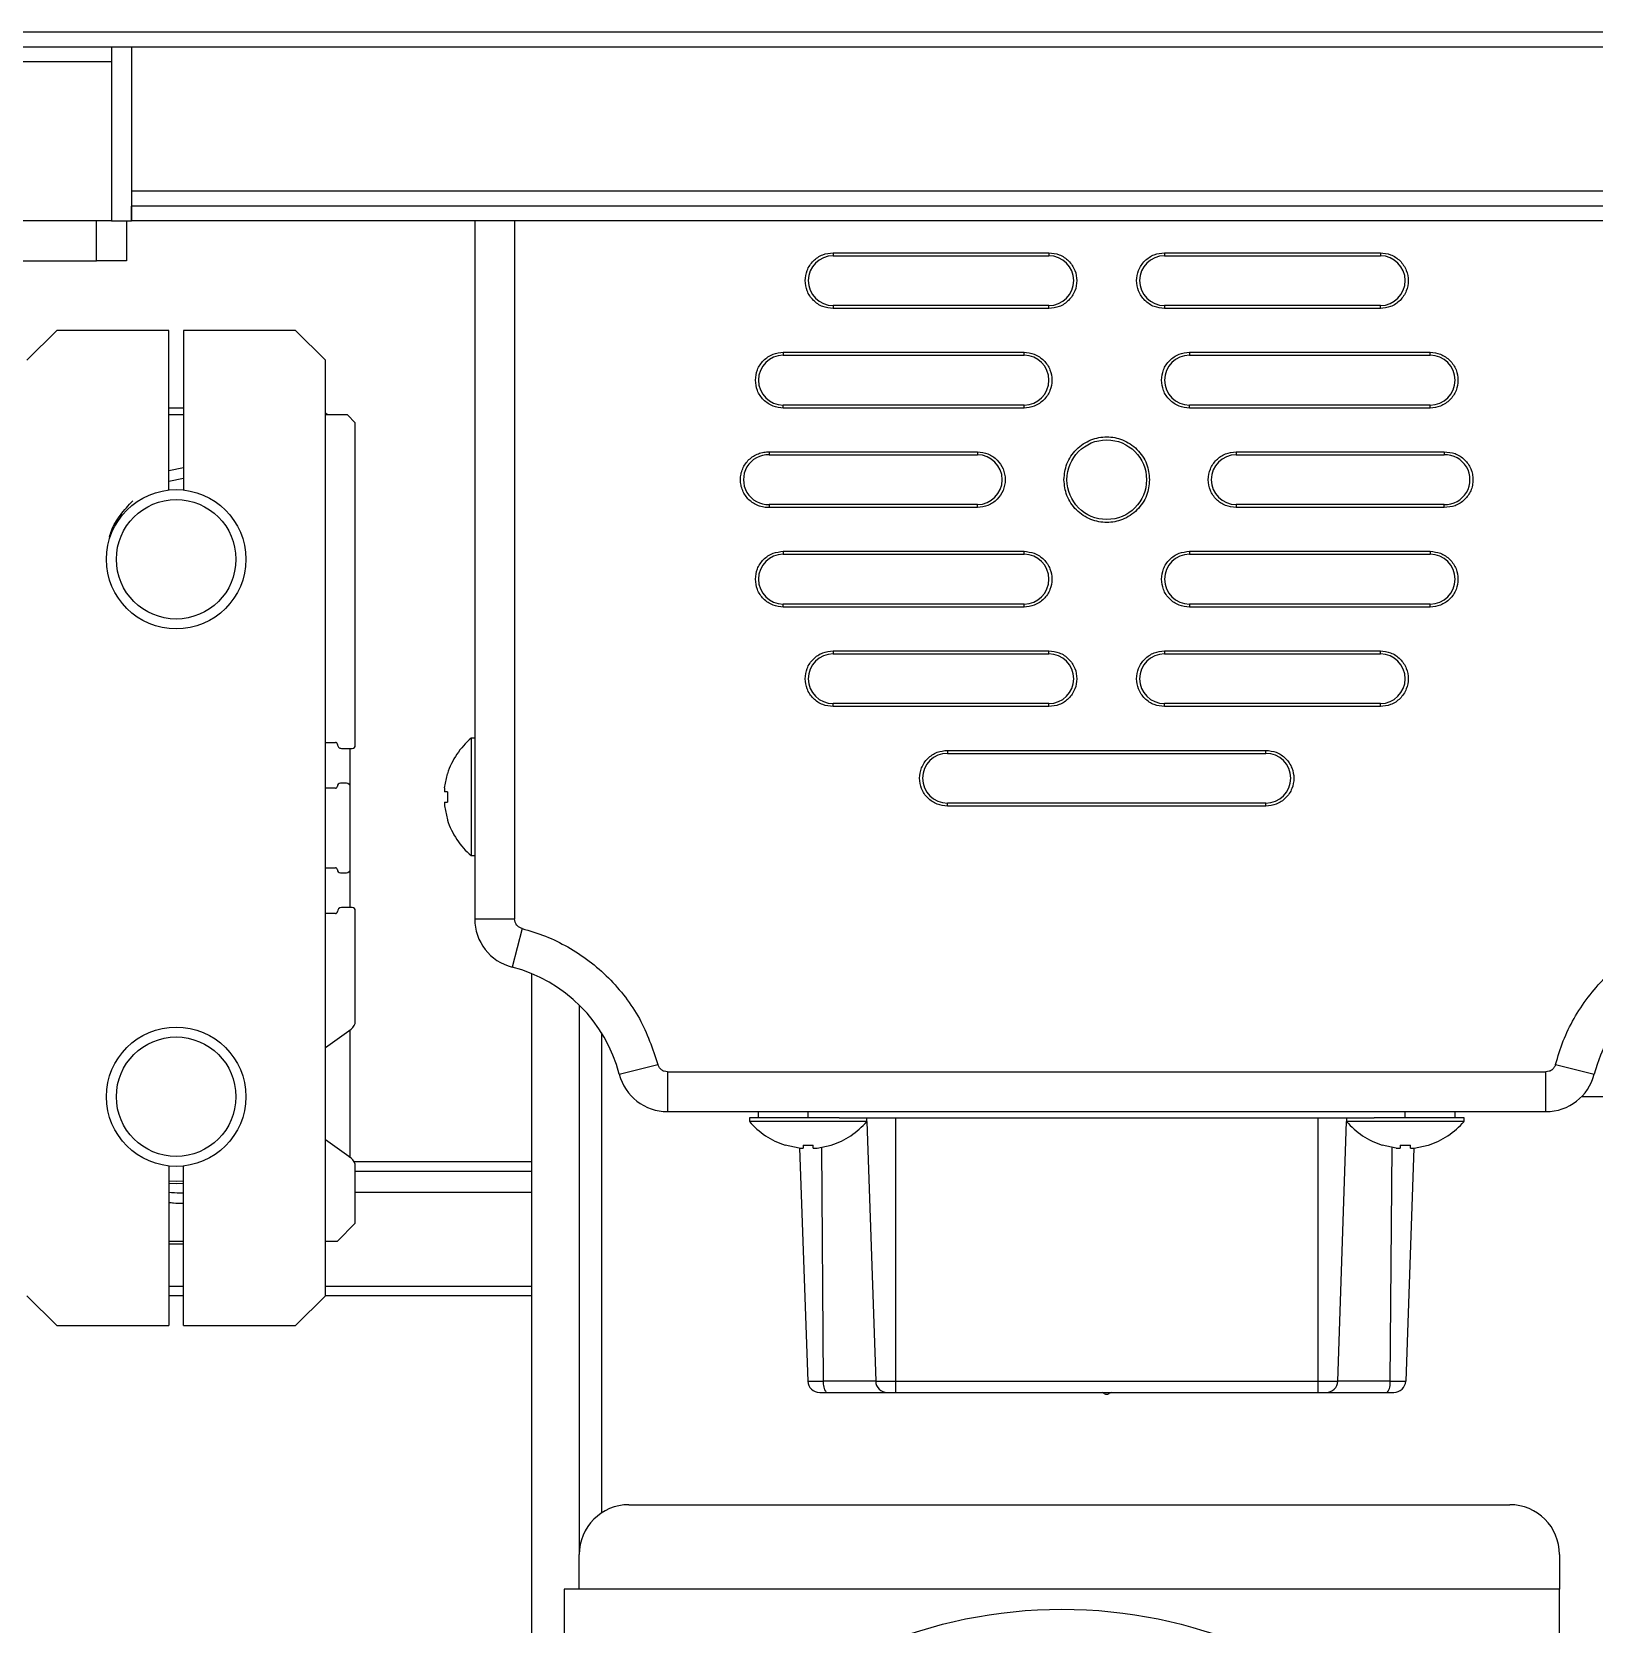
# Model space of a CAD drawing. Header units: millimetres. Extents: x 17243 to 30056, y 9468 to 18529.
# Drawn here: x 22649 to 22806, y 13919.1 to 14079.1 of the extents above; entities that cross this region are included whole.
import ezdxf

# ---------------------------------------------------------------- set-up
doc = ezdxf.new("R2010")
doc.units = ezdxf.units.MM
doc.layers.get('0').update_dxf_attribs({"lineweight": 18})

msp = doc.modelspace()

# ---------------------------------------------------------------- linework, layer by layer
at = {"color": 7, "linetype": 'Continuous', "lineweight": 25}
for p, q in [((22519.036, 14079.105), (22859.036, 14079.105)), ((22519.036, 14077.605), (22859.036, 14077.605)), ((22657.036, 14077.605), (22657.036, 14060.105)), ((22659.036, 14077.605), (22659.036, 14060.105)), ((22657.036, 14076.105), (22603.036, 14076.105)), ((22874.036, 14063.105), (22659.036, 14063.105)), ((22659.036, 14060.105), (22659.036, 14061.605)), ((22874.036, 14061.605), (22659.036, 14061.605)), ((22657.036, 14060.105), (22603.036, 14060.105)), ((22655.536, 14056.105), (22655.536, 14060.105)), ((22657.036, 14060.105), (22659.036, 14060.105)), ((22658.536, 14060.105), (22658.536, 14056.105)), ((22874.036, 14060.105), (22659.036, 14060.105)), ((22693.536, 14060.105), (22693.536, 13989.969)), ((22638.273, 14056.105), (22655.536, 14056.105)), ((22658.536, 14056.105), (22655.536, 14056.105)), ((22729.54, 14056.905), (22751.229, 14056.905)), ((22729.54, 14056.905), (22729.54, 14056.605)), ((22729.54, 14056.605), (22751.229, 14056.605)), ((22751.229, 14056.905), (22751.229, 14056.605)), ((22762.843, 14056.905), (22784.531, 14056.905)), ((22762.843, 14056.905), (22762.843, 14056.605)), ((22762.843, 14056.605), (22784.531, 14056.605)), ((22784.531, 14056.905), (22784.531, 14056.605)), ((22729.54, 14051.605), (22729.54, 14051.305)), ((22751.229, 14051.605), (22729.54, 14051.605)), ((22751.229, 14051.305), (22729.54, 14051.305)), ((22751.229, 14051.305), (22751.229, 14051.605)), ((22762.843, 14051.605), (22762.843, 14051.305)), ((22784.531, 14051.605), (22762.843, 14051.605)), ((22784.531, 14051.305), (22762.843, 14051.305)), ((22784.531, 14051.305), (22784.531, 14051.605)), ((22651.536, 14049.105), (22648.536, 14046.105)), ((22662.786, 14049.105), (22651.536, 14049.105)), ((22662.786, 14033.064), (22662.786, 14049.105)), ((22664.286, 14049.105), (22664.286, 14033.064)), ((22675.536, 14049.105), (22664.286, 14049.105)), ((22678.536, 14046.105), (22675.536, 14049.105)), ((22724.54, 14046.905), (22748.729, 14046.905)), ((22724.54, 14046.905), (22724.54, 14046.605)), ((22724.54, 14046.605), (22748.729, 14046.605)), ((22748.729, 14046.605), (22748.729, 14046.905)), ((22765.343, 14046.905), (22789.532, 14046.905)), ((22765.343, 14046.905), (22765.343, 14046.605)), ((22765.343, 14046.605), (22789.532, 14046.605)), ((22789.532, 14046.605), (22789.532, 14046.905)), ((22678.536, 13952.105), (22678.536, 14046.105)), ((22724.54, 14041.305), (22724.54, 14041.605)), ((22748.729, 14041.605), (22724.54, 14041.605)), ((22748.729, 14041.305), (22748.729, 14041.605)), ((22765.343, 14041.305), (22765.343, 14041.605)), ((22789.532, 14041.605), (22765.343, 14041.605)), ((22789.532, 14041.305), (22789.532, 14041.605)), ((22664.286, 14041.305), (22662.786, 14041.305)), ((22664.286, 14040.605), (22662.786, 14040.605)), ((22678.736, 14040.605), (22678.536, 14040.805)), ((22680.736, 14040.605), (22678.536, 14040.605)), ((22681.536, 14039.805), (22680.736, 14040.605)), ((22748.729, 14041.305), (22724.54, 14041.305)), ((22789.532, 14041.305), (22765.343, 14041.305)), ((22681.536, 14007.405), (22681.536, 14039.805)), ((22723.133, 14036.903), (22744.036, 14036.905)), ((22770.036, 14036.905), (22790.939, 14036.903)), ((22770.036, 14036.905), (22770.036, 14036.605)), ((22664.286, 14035.287), (22662.786, 14034.984)), ((22723.128, 14036.603), (22744.036, 14036.605)), ((22770.036, 14036.605), (22790.944, 14036.603)), ((22662.786, 14033.962), (22664.286, 14034.255)), ((22744.036, 14031.605), (22723.128, 14031.606)), ((22744.036, 14031.305), (22723.133, 14031.306)), ((22744.036, 14031.305), (22744.036, 14031.605)), ((22790.944, 14031.606), (22770.036, 14031.605)), ((22770.036, 14031.605), (22770.036, 14031.305)), ((22790.939, 14031.306), (22770.036, 14031.305)), ((22724.54, 14026.905), (22748.729, 14026.905)), ((22724.54, 14026.905), (22724.54, 14026.605)), ((22724.54, 14026.605), (22748.729, 14026.605)), ((22748.729, 14026.605), (22748.729, 14026.905)), ((22765.343, 14026.905), (22789.532, 14026.905)), ((22765.343, 14026.905), (22765.343, 14026.605)), ((22765.343, 14026.605), (22789.532, 14026.605)), ((22789.532, 14026.905), (22789.532, 14026.605)), ((22724.54, 14021.305), (22724.54, 14021.605)), ((22748.729, 14021.605), (22724.54, 14021.605)), ((22748.729, 14021.305), (22724.54, 14021.305)), ((22748.729, 14021.305), (22748.729, 14021.605)), ((22765.343, 14021.605), (22765.343, 14021.305)), ((22789.532, 14021.605), (22765.343, 14021.605)), ((22789.532, 14021.305), (22765.343, 14021.305)), ((22789.532, 14021.305), (22789.532, 14021.605)), ((22729.54, 14016.905), (22751.229, 14016.905)), ((22729.54, 14016.905), (22729.54, 14016.605)), ((22729.54, 14016.605), (22751.229, 14016.605)), ((22751.229, 14016.605), (22751.229, 14016.905)), ((22762.843, 14016.905), (22784.531, 14016.905)), ((22762.843, 14016.905), (22762.843, 14016.605)), ((22762.843, 14016.605), (22784.531, 14016.605)), ((22784.531, 14016.605), (22784.531, 14016.905)), ((22729.54, 14011.305), (22729.54, 14011.605)), ((22751.229, 14011.605), (22729.54, 14011.605)), ((22751.229, 14011.305), (22729.54, 14011.305)), ((22751.229, 14011.305), (22751.229, 14011.605)), ((22762.843, 14011.305), (22762.843, 14011.605)), ((22784.531, 14011.605), (22762.843, 14011.605)), ((22784.531, 14011.305), (22762.843, 14011.305)), ((22784.531, 14011.305), (22784.531, 14011.605)), ((22693.536, 14008.13), (22693.188, 14008.13)), ((22693.188, 14008.13), (22693.188, 13996.33)), ((22678.536, 14007.705), (22679.536, 14007.705)), ((22680.136, 14007.105), (22681.236, 14007.105)), ((22681.036, 14003.205), (22681.036, 14007.105)), ((22741.036, 14006.905), (22773.036, 14006.905)), ((22741.036, 14006.905), (22741.036, 14006.605)), ((22741.036, 14006.605), (22773.036, 14006.605)), ((22773.036, 14006.605), (22773.036, 14006.905)), ((22680.636, 14003.605), (22680.036, 14003.605)), ((22681.036, 13995.005), (22681.036, 14003.205)), ((22690.507, 14003.138), (22690.81, 14004.543)), ((22679.536, 14003.105), (22678.536, 14003.105)), ((22690.507, 14003.138), (22690.507, 14002.745)), ((22690.81, 14002.745), (22690.507, 14002.745)), ((22690.507, 14001.715), (22690.507, 14001.321)), ((22690.507, 14001.715), (22690.81, 14001.715)), ((22690.81, 14002.745), (22690.81, 14001.715)), ((22741.036, 14001.305), (22741.036, 14001.605)), ((22773.036, 14001.605), (22741.036, 14001.605)), ((22773.036, 14001.305), (22773.036, 14001.605)), ((22690.507, 14001.321), (22690.81, 13999.916)), ((22773.036, 14001.305), (22741.036, 14001.305)), ((22690.81, 13999.916), (22690.794, 13999.908)), ((22693.188, 13996.33), (22693.536, 13996.33)), ((22678.536, 13995.105), (22679.536, 13995.105)), ((22680.036, 13994.605), (22680.636, 13994.605)), ((22681.036, 13991.105), (22681.036, 13995.005)), ((22679.536, 13990.505), (22678.536, 13990.505)), ((22681.236, 13991.105), (22680.136, 13991.105)), ((22681.536, 13979.705), (22681.536, 13990.805)), ((22693.536, 13989.969), (22697.536, 13989.969)), ((22698.286, 13989.001), (22697.286, 13985.128)), ((22699.236, 13984.479), (22699.236, 13831.605)), ((22704.036, 13981.317), (22704.036, 13926.105)), ((22678.536, 13977.047), (22681.117, 13978.891)), ((22681.036, 13965.976), (22681.036, 13978.833)), ((22708.06, 13974.355), (22711.933, 13975.355)), ((22712.901, 13974.605), (22801.171, 13974.605)), ((22712.901, 13974.605), (22712.901, 13970.605)), ((22801.171, 13970.605), (22801.171, 13974.605)), ((22802.139, 13975.355), (22806.012, 13974.355)), ((22812.036, 13972.105), (22804.742, 13972.105)), ((22712.901, 13970.605), (22801.171, 13970.605)), ((22721.136, 13969.977), (22721.136, 13969.63)), ((22730.168, 13969.977), (22721.136, 13969.977)), ((22721.136, 13969.63), (22732.936, 13969.63)), ((22722.036, 13969.977), (22722.036, 13970.605)), ((22730.168, 13969.977), (22783.904, 13969.977)), ((22732.936, 13969.63), (22732.936, 13969.977)), ((22735.811, 13969.977), (22735.811, 13943.536)), ((22778.261, 13969.977), (22778.261, 13943.536)), ((22781.136, 13969.977), (22781.136, 13969.63)), ((22781.136, 13969.63), (22792.936, 13969.63)), ((22792.936, 13969.977), (22783.904, 13969.977)), ((22792.036, 13969.977), (22792.036, 13970.605)), ((22792.936, 13969.63), (22792.936, 13969.977)), ((22681.117, 13965.918), (22678.536, 13967.762)), ((22726.128, 13966.949), (22724.722, 13967.251)), ((22726.128, 13966.949), (22726.521, 13966.949)), ((22726.178, 13966.949), (22726.995, 13943.536)), ((22726.521, 13967.251), (22727.551, 13967.251)), ((22726.521, 13967.251), (22726.521, 13966.949)), ((22727.551, 13966.949), (22727.551, 13967.251)), ((22727.551, 13966.949), (22727.944, 13966.949)), ((22727.944, 13966.949), (22729.35, 13967.251)), ((22786.128, 13966.949), (22784.722, 13967.251)), ((22786.128, 13966.949), (22786.521, 13966.949)), ((22786.521, 13967.251), (22787.551, 13967.251)), ((22786.521, 13967.251), (22786.521, 13966.949)), ((22787.894, 13966.949), (22787.076, 13943.536)), ((22787.551, 13966.949), (22787.551, 13967.251)), ((22787.551, 13966.949), (22787.944, 13966.949)), ((22787.944, 13966.949), (22789.35, 13967.251)), ((22662.786, 13965.145), (22662.786, 13949.105)), ((22664.286, 13949.105), (22664.286, 13965.145)), ((22681.402, 13965.605), (22699.236, 13965.605)), ((22681.536, 13959.405), (22681.536, 13965.105)), ((22699.236, 13964.605), (22681.536, 13964.605)), ((22679.736, 13957.605), (22681.536, 13959.405)), ((22662.786, 13957.605), (22664.286, 13957.605)), ((22662.786, 13957.305), (22664.286, 13957.305)), ((22678.536, 13957.605), (22679.736, 13957.605)), ((22648.536, 13952.105), (22651.536, 13949.105)), ((22675.536, 13949.105), (22678.536, 13952.105)), ((22651.536, 13949.105), (22662.786, 13949.105)), ((22664.286, 13949.105), (22675.536, 13949.105)), ((22726.995, 13943.536), (22728.582, 13943.536)), ((22733.821, 13943.536), (22728.582, 13943.536)), ((22733.821, 13943.536), (22735.811, 13943.536)), ((22735.811, 13943.536), (22778.261, 13943.536)), ((22735.811, 13943.536), (22735.811, 13942.377)), ((22778.261, 13943.536), (22780.25, 13943.536)), ((22778.261, 13943.536), (22778.261, 13942.377)), ((22785.489, 13943.536), (22780.25, 13943.536)), ((22785.489, 13943.536), (22787.076, 13943.536)), ((22735.811, 13942.377), (22778.261, 13942.377)), ((22756.786, 13942.265), (22756.592, 13942.377)), ((22757.48, 13942.377), (22757.286, 13942.265)), ((22709.036, 13931.105), (22797.536, 13931.105)), ((22704.036, 13922.605), (22704.036, 13926.105)), ((22802.536, 13926.105), (22802.536, 13922.605)), ((22702.536, 13922.605), (22702.536, 13822.605)), ((22802.536, 13922.605), (22702.536, 13922.605)), ((22802.536, 13822.605), (22802.536, 13922.605))]:
    msp.add_line(p, q, dxfattribs=at)
at = {"color": 8, "linetype": 'Continuous', "lineweight": 25}
for p, q in [((22697.536, 14060.105), (22697.536, 13989.969)), ((22706.273, 13978.528), (22706.273, 13930.271)), ((22727.036, 13969.977), (22727.036, 13970.605)), ((22732.933, 13969.626), (22733.821, 13943.536)), ((22780.25, 13943.536), (22781.139, 13969.626)), ((22787.036, 13969.977), (22787.036, 13970.605)), ((22728.582, 13943.536), (22728.4, 13967.047)), ((22785.672, 13967.047), (22785.489, 13943.536)), ((22681.536, 13962.507), (22699.236, 13962.507)), ((22664.286, 13953.045), (22662.786, 13953.045)), ((22662.786, 13952.143), (22664.286, 13952.143)), ((22699.236, 13953.045), (22678.536, 13953.045)), ((22678.536, 13952.143), (22699.236, 13952.143))]:
    msp.add_line(p, q, dxfattribs=at)
at = {"color": 7, "linetype": 'Continuous', "lineweight": 25}
for points in [[(22662.786, 13963.638), (22663.536, 13963.605), (22664.286, 13963.638)], [(22664.286, 13963.387), (22663.536, 13963.355), (22662.786, 13963.387)]]:
    msp.add_lwpolyline(points, dxfattribs=at)
for centre, radius in [((22757.036, 14034.105), 4), ((22663.536, 14026.105), 7), ((22663.536, 14026.105), 6), ((22663.536, 13972.105), 7), ((22663.536, 13972.105), 6), ((22752.536, 13872.605), 48)]:
    msp.add_circle(centre, radius, dxfattribs=at)
for centre, radius, start, end in [((22729.54, 14054.105), 2.5, 90, 270), ((22751.229, 14054.105), 2.5, 270, 90), ((22762.843, 14054.105), 2.5, 90, 270), ((22784.531, 14054.105), 2.5, 270, 90), ((22724.54, 14044.105), 2.5, 90, 270), ((22748.729, 14044.105), 2.5, 270, 90), ((22765.343, 14044.105), 2.5, 90, 270), ((22789.532, 14044.105), 2.5, 270, 90), ((22723.036, 14034.105), 2.5, 87.89306, 272.10694), ((22744.036, 14034.105), 2.5, 270, 90), ((22770.036, 14034.105), 2.5, 90, 270), ((22791.036, 14034.105), 2.5, 267.89306, 92.10694), ((22724.54, 14024.105), 2.5, 90, 270), ((22748.729, 14024.105), 2.5, 270, 90), ((22765.343, 14024.105), 2.5, 90, 270), ((22789.532, 14024.105), 2.5, 270, 90), ((22729.54, 14014.105), 2.5, 90, 270), ((22751.229, 14014.105), 2.5, 270, 90), ((22762.843, 14014.105), 2.5, 90, 270), ((22784.531, 14014.105), 2.5, 270, 90), ((22698.136, 14002.23), 7.7, 129.98312, 162.42587), ((22679.536, 14007.505), 0.2, 0.00001, 90), ((22680.136, 14007.505), 0.4, 180, 270.00001), ((22681.236, 14007.405), 0.3, 270, 0), ((22741.036, 14004.105), 2.5, 90, 270), ((22773.036, 14004.105), 2.5, 270, 90), ((22679.536, 14003.305), 0.2, 270, 0), ((22680.036, 14003.305), 0.3, 90, 180), ((22680.636, 14003.205), 0.4, 0, 90), ((22698.136, 14002.23), 7.7, 197.57074, 230.01688), ((22679.536, 13994.905), 0.2, 0, 90), ((22680.036, 13994.905), 0.3, 180, 270), ((22680.636, 13995.005), 0.4, 270, 0), ((22679.536, 13990.705), 0.2, 270, 360), ((22680.136, 13990.705), 0.4, 90, 180), ((22681.236, 13990.805), 0.3, 360, 90), ((22698.536, 13989.969), 5, 180, 255.52249), ((22693.536, 13970.605), 15, 14.47751, 75.52249), ((22820.536, 13970.605), 15, 104.47751, 165.52249), ((22680.536, 13979.705), 1, 305.53162, 0), ((22712.901, 13975.605), 5, 194.47751, 270), ((22801.171, 13975.605), 5, 270, 345.52249), ((22727.036, 13974.577), 7.7, 219.98312, 252.42587), ((22727.036, 13974.577), 7.7, 287.57074, 320.01688), ((22787.036, 13974.577), 7.7, 219.98312, 252.42587), ((22787.036, 13974.577), 7.7, 287.57074, 320.01688), ((22680.536, 13965.105), 1, 0, 54.46838), ((22728.195, 13943.577), 1.2, 182, 270), ((22730.072, 13943.269), 1.514, 169.84412, 216.07423), ((22735.005, 13943.561), 1.184, 181.25048, 269.29908), ((22779.067, 13943.561), 1.184, 270.70092, 358.74952), ((22783.999, 13943.269), 1.514, 323.92577, 10.15588), ((22785.877, 13943.577), 1.2, 270, 358), ((22757.036, 13942.698), 0.5, 240, 300), ((22709.036, 13926.105), 5, 90, 180), ((22797.536, 13926.105), 5, 0, 90)]:
    msp.add_arc(centre, radius, start, end, dxfattribs=at)
for points, knots in [([(22726.74, 14054.105), (22726.778, 14054.457), (22726.836, 14055), (22727.185, 14055.653), (22727.546, 14056.098), (22727.992, 14056.46), (22728.645, 14056.809), (22729.188, 14056.867), (22729.54, 14056.905)], [0, 0, 0, 0, 1.0510094, 1.6225847, 2.1946967, 2.7662722, 3.3383844, 4.3893938, 4.3893938, 4.3893938, 4.3893938]), ([(22751.229, 14056.905), (22751.581, 14056.867), (22752.125, 14056.809), (22752.778, 14056.46), (22753.223, 14056.098), (22753.587, 14055.653), (22753.924, 14055), (22754.097, 14054.105), (22753.924, 14053.209), (22753.587, 14052.556), (22753.223, 14052.111), (22752.778, 14051.749), (22752.125, 14051.4), (22751.581, 14051.342), (22751.229, 14051.305)], [0, 0, 0, 0, 1.0515891, 1.6234796, 2.1959071, 2.767798, 3.3402257, 4.3918148, 5.4434038, 6.0152944, 6.5877219, 7.1596127, 7.7320405, 8.7836296, 8.7836296, 8.7836296, 8.7836296]), ([(22760.043, 14054.105), (22760.08, 14054.457), (22760.138, 14055), (22760.487, 14055.653), (22760.849, 14056.098), (22761.294, 14056.46), (22761.947, 14056.809), (22762.49, 14056.867), (22762.843, 14056.905)], [0, 0, 0, 0, 1.0510094, 1.6225847, 2.1946967, 2.7662722, 3.3383844, 4.3893938, 4.3893938, 4.3893938, 4.3893938]), ([(22784.531, 14056.905), (22784.883, 14056.867), (22785.427, 14056.809), (22786.08, 14056.46), (22786.525, 14056.098), (22786.889, 14055.653), (22787.226, 14055), (22787.399, 14054.105), (22787.226, 14053.209), (22786.889, 14052.556), (22786.525, 14052.111), (22786.08, 14051.749), (22785.427, 14051.4), (22784.883, 14051.342), (22784.531, 14051.305)], [0, 0, 0, 0, 1.0515891, 1.6234796, 2.1959071, 2.767798, 3.3402257, 4.3918148, 5.4434038, 6.0152944, 6.5877219, 7.1596127, 7.7320405, 8.7836296, 8.7836296, 8.7836296, 8.7836296]), ([(22729.54, 14051.305), (22729.188, 14051.342), (22728.645, 14051.4), (22727.992, 14051.749), (22727.547, 14052.111), (22727.185, 14052.556), (22726.836, 14053.209), (22726.778, 14053.752), (22726.74, 14054.105)], [0, 0, 0, 0, 1.0510094, 1.6225847, 2.1946967, 2.7662722, 3.3383844, 4.3893938, 4.3893938, 4.3893938, 4.3893938]), ([(22762.843, 14051.305), (22762.49, 14051.342), (22761.947, 14051.4), (22761.294, 14051.749), (22760.849, 14052.111), (22760.487, 14052.556), (22760.138, 14053.209), (22760.08, 14053.752), (22760.043, 14054.105)], [0, 0, 0, 0, 1.0510094, 1.6225847, 2.1946967, 2.7662722, 3.3383844, 4.3893938, 4.3893938, 4.3893938, 4.3893938]), ([(22721.74, 14044.105), (22721.777, 14044.457), (22721.835, 14045), (22722.184, 14045.653), (22722.546, 14046.098), (22722.991, 14046.46), (22723.644, 14046.809), (22724.188, 14046.867), (22724.54, 14046.905)], [0, 0, 0, 0, 1.0510094, 1.6225847, 2.1946967, 2.7662722, 3.3383844, 4.3893938, 4.3893938, 4.3893938, 4.3893938]), ([(22748.729, 14046.905), (22749.081, 14046.867), (22749.625, 14046.809), (22750.278, 14046.46), (22750.723, 14046.098), (22751.087, 14045.653), (22751.424, 14045), (22751.597, 14044.105), (22751.424, 14043.209), (22751.087, 14042.556), (22750.723, 14042.111), (22750.278, 14041.749), (22749.625, 14041.4), (22749.081, 14041.342), (22748.729, 14041.305)], [0, 0, 0, 0, 1.0515891, 1.6234796, 2.1959071, 2.767798, 3.3402257, 4.3918148, 5.4434038, 6.0152944, 6.5877219, 7.1596127, 7.7320405, 8.7836296, 8.7836296, 8.7836296, 8.7836296]), ([(22762.543, 14044.105), (22762.58, 14044.457), (22762.638, 14045), (22762.987, 14045.653), (22763.349, 14046.098), (22763.794, 14046.46), (22764.447, 14046.809), (22764.99, 14046.867), (22765.343, 14046.905)], [0, 0, 0, 0, 1.0510094, 1.6225847, 2.1946967, 2.7662722, 3.3383844, 4.3893938, 4.3893938, 4.3893938, 4.3893938]), ([(22789.532, 14046.905), (22789.884, 14046.867), (22790.428, 14046.809), (22791.08, 14046.46), (22791.525, 14046.098), (22791.89, 14045.653), (22792.227, 14045), (22792.4, 14044.105), (22792.227, 14043.209), (22791.89, 14042.556), (22791.526, 14042.111), (22791.081, 14041.749), (22790.428, 14041.4), (22789.884, 14041.342), (22789.532, 14041.305)], [0, 0, 0, 0, 1.0515891, 1.6234796, 2.1959071, 2.767798, 3.3402257, 4.3918148, 5.4434038, 6.0152944, 6.5877219, 7.1596127, 7.7320405, 8.7836296, 8.7836296, 8.7836296, 8.7836296]), ([(22724.54, 14041.305), (22724.188, 14041.342), (22723.644, 14041.4), (22722.992, 14041.749), (22722.546, 14042.111), (22722.184, 14042.556), (22721.835, 14043.209), (22721.777, 14043.752), (22721.74, 14044.105)], [0, 0, 0, 0, 1.0510094, 1.6225847, 2.1946967, 2.7662722, 3.3383844, 4.3893938, 4.3893938, 4.3893938, 4.3893938]), ([(22765.343, 14041.305), (22764.99, 14041.342), (22764.447, 14041.4), (22763.794, 14041.749), (22763.349, 14042.111), (22762.987, 14042.556), (22762.638, 14043.209), (22762.58, 14043.752), (22762.543, 14044.105)], [0, 0, 0, 0, 1.0510094, 1.6225847, 2.1946967, 2.7662722, 3.3383844, 4.3893938, 4.3893938, 4.3893938, 4.3893938]), ([(22752.736, 14034.105), (22752.793, 14034.645), (22752.882, 14035.477), (22753.418, 14036.479), (22753.973, 14037.167), (22754.662, 14037.725), (22755.663, 14038.245), (22757.036, 14038.508), (22758.409, 14038.245), (22759.41, 14037.725), (22760.099, 14037.167), (22760.654, 14036.479), (22761.19, 14035.477), (22761.278, 14034.645), (22761.336, 14034.105)], [0, 0, 0, 0, 1.6149536, 2.4843115, 3.3721183, 4.2599252, 5.129283, 6.7442367, 8.3591903, 9.2285481, 10.116355, 11.0041618, 11.8735197, 13.4884733, 13.4884733, 13.4884733, 13.4884733]), ([(22720.236, 14034.105), (22720.247, 14034.292), (22720.268, 14034.667), (22720.443, 14035.206), (22720.711, 14035.702), (22721.078, 14036.131), (22721.52, 14036.483), (22722.025, 14036.734), (22722.57, 14036.891), (22722.945, 14036.899), (22723.133, 14036.903)], [0, 0, 0, 0, 0.5617991, 1.1233511, 1.6847723, 2.2467186, 2.8081395, 3.3700857, 3.9313754, 4.4934479, 4.4934479, 4.4934479, 4.4934479]), ([(22723.133, 14036.903), (22723.133, 14036.878), (22723.132, 14036.83), (22723.131, 14036.764), (22723.13, 14036.709), (22723.129, 14036.654), (22723.128, 14036.611), (22723.128, 14036.605), (22723.128, 14036.603)], [0, 0, 0, 0, 0.04762039, 0.09237146, 0.13425074, 0.17325597, 0.24235183, 0.30004866, 0.30004866, 0.30004866, 0.30004866]), ([(22744.036, 14036.905), (22744.4, 14036.864), (22744.952, 14036.804), (22745.604, 14036.446), (22746.17, 14035.981), (22746.69, 14035.203), (22746.91, 14034.105), (22746.69, 14033.006), (22746.17, 14032.228), (22745.604, 14031.763), (22744.952, 14031.405), (22744.4, 14031.345), (22744.036, 14031.305)], [0, 0, 0, 0, 1.0881186, 1.6489877, 2.2103709, 3.2829691, 4.3898671, 5.496765, 6.5693633, 7.1302322, 7.6916154, 8.779734, 8.779734, 8.779734, 8.779734]), ([(22790.939, 14036.903), (22791.312, 14036.874), (22791.878, 14036.83), (22792.554, 14036.48), (22793.141, 14036.016), (22793.574, 14035.384), (22793.798, 14034.673), (22793.855, 14034.105), (22793.798, 14033.536), (22793.574, 14032.825), (22793.141, 14032.193), (22792.554, 14031.729), (22791.878, 14031.379), (22791.312, 14031.335), (22790.939, 14031.306)], [0, 0, 0, 0, 1.1105567, 1.6837876, 2.2575537, 3.3515622, 3.9195705, 4.4881088, 5.0561168, 5.6246548, 6.7186633, 7.2918947, 7.8656612, 8.9762179, 8.9762179, 8.9762179, 8.9762179]), ([(22790.939, 14036.903), (22790.939, 14036.878), (22790.94, 14036.83), (22790.941, 14036.764), (22790.942, 14036.709), (22790.943, 14036.654), (22790.944, 14036.611), (22790.944, 14036.605), (22790.944, 14036.603)], [0, 0, 0, 0, 0.04762039, 0.09237145, 0.13425074, 0.17325597, 0.24235182, 0.30004866, 0.30004866, 0.30004866, 0.30004866]), ([(22723.133, 14031.306), (22722.945, 14031.31), (22722.57, 14031.318), (22722.026, 14031.475), (22721.521, 14031.726), (22721.078, 14032.077), (22720.711, 14032.507), (22720.443, 14033.003), (22720.268, 14033.542), (22720.247, 14033.917), (22720.236, 14034.105)], [0, 0, 0, 0, 0.5617991, 1.1233511, 1.6847723, 2.2467186, 2.8081395, 3.3700857, 3.9313754, 4.4934479, 4.4934479, 4.4934479, 4.4934479]), ([(22761.336, 14034.105), (22761.278, 14033.564), (22761.19, 14032.732), (22760.654, 14031.73), (22760.099, 14031.042), (22759.41, 14030.484), (22758.409, 14029.964), (22757.036, 14029.701), (22755.663, 14029.964), (22754.662, 14030.484), (22753.973, 14031.042), (22753.418, 14031.73), (22752.882, 14032.732), (22752.793, 14033.564), (22752.736, 14034.105)], [0, 0, 0, 0, 1.6149536, 2.4843115, 3.3721183, 4.2599252, 5.129283, 6.7442367, 8.3591903, 9.2285481, 10.116355, 11.0041618, 11.8735197, 13.4884733, 13.4884733, 13.4884733, 13.4884733]), ([(22656.834, 14028.34), (22656.897, 14028.551), (22657.136, 14029.341), (22657.896, 14030.616), (22658.747, 14031.517), (22659.182, 14031.977)], [0, 0, 0, 0, 0.6599292, 2.4789673, 4.3795216, 4.3795216, 4.3795216, 4.3795216]), ([(22723.128, 14031.606), (22723.128, 14031.604), (22723.128, 14031.598), (22723.129, 14031.555), (22723.13, 14031.5), (22723.131, 14031.445), (22723.132, 14031.379), (22723.133, 14031.331), (22723.133, 14031.306)], [0, 0, 0, 0, 0.05769684, 0.12679269, 0.16579792, 0.20767721, 0.25242827, 0.30004866, 0.30004866, 0.30004866, 0.30004866]), ([(22790.939, 14031.306), (22790.939, 14031.331), (22790.94, 14031.379), (22790.941, 14031.445), (22790.942, 14031.5), (22790.943, 14031.555), (22790.944, 14031.598), (22790.944, 14031.604), (22790.944, 14031.606)], [0, 0, 0, 0, 0.04762039, 0.09237145, 0.13425074, 0.17325597, 0.24235182, 0.30004866, 0.30004866, 0.30004866, 0.30004866]), ([(22721.74, 14024.105), (22721.777, 14024.457), (22721.835, 14025), (22722.184, 14025.653), (22722.546, 14026.098), (22722.991, 14026.46), (22723.644, 14026.809), (22724.188, 14026.867), (22724.54, 14026.905)], [0, 0, 0, 0, 1.0510094, 1.6225847, 2.1946967, 2.7662722, 3.3383844, 4.3893938, 4.3893938, 4.3893938, 4.3893938]), ([(22748.729, 14026.905), (22749.081, 14026.867), (22749.625, 14026.809), (22750.278, 14026.46), (22750.723, 14026.098), (22751.087, 14025.653), (22751.424, 14025), (22751.597, 14024.105), (22751.424, 14023.209), (22751.087, 14022.556), (22750.723, 14022.111), (22750.278, 14021.749), (22749.625, 14021.4), (22749.081, 14021.342), (22748.729, 14021.305)], [0, 0, 0, 0, 1.0515891, 1.6234796, 2.1959071, 2.767798, 3.3402257, 4.3918148, 5.4434038, 6.0152944, 6.5877219, 7.1596127, 7.7320405, 8.7836296, 8.7836296, 8.7836296, 8.7836296]), ([(22762.543, 14024.105), (22762.58, 14024.457), (22762.638, 14025), (22762.987, 14025.653), (22763.349, 14026.098), (22763.794, 14026.46), (22764.447, 14026.809), (22764.99, 14026.867), (22765.343, 14026.905)], [0, 0, 0, 0, 1.0510094, 1.6225847, 2.1946967, 2.7662722, 3.3383844, 4.3893938, 4.3893938, 4.3893938, 4.3893938]), ([(22789.532, 14026.905), (22789.884, 14026.867), (22790.428, 14026.809), (22791.08, 14026.46), (22791.525, 14026.098), (22791.89, 14025.653), (22792.227, 14025), (22792.4, 14024.105), (22792.227, 14023.209), (22791.89, 14022.556), (22791.526, 14022.111), (22791.081, 14021.749), (22790.428, 14021.4), (22789.884, 14021.342), (22789.532, 14021.305)], [0, 0, 0, 0, 1.0515891, 1.6234796, 2.1959071, 2.767798, 3.3402257, 4.3918148, 5.4434038, 6.0152944, 6.5877219, 7.1596127, 7.7320405, 8.7836296, 8.7836296, 8.7836296, 8.7836296]), ([(22724.54, 14021.305), (22724.188, 14021.342), (22723.644, 14021.4), (22722.992, 14021.749), (22722.546, 14022.111), (22722.184, 14022.556), (22721.835, 14023.209), (22721.777, 14023.752), (22721.74, 14024.105)], [0, 0, 0, 0, 1.0510094, 1.6225847, 2.1946967, 2.7662722, 3.3383844, 4.3893938, 4.3893938, 4.3893938, 4.3893938]), ([(22765.343, 14021.305), (22764.99, 14021.342), (22764.447, 14021.4), (22763.794, 14021.749), (22763.349, 14022.111), (22762.987, 14022.556), (22762.638, 14023.209), (22762.58, 14023.752), (22762.543, 14024.105)], [0, 0, 0, 0, 1.0510094, 1.6225847, 2.1946967, 2.7662722, 3.3383844, 4.3893938, 4.3893938, 4.3893938, 4.3893938]), ([(22726.74, 14014.105), (22726.778, 14014.457), (22726.836, 14015), (22727.185, 14015.653), (22727.546, 14016.098), (22727.992, 14016.46), (22728.645, 14016.809), (22729.188, 14016.867), (22729.54, 14016.905)], [0, 0, 0, 0, 1.0510094, 1.6225847, 2.1946967, 2.7662722, 3.3383844, 4.3893938, 4.3893938, 4.3893938, 4.3893938]), ([(22751.229, 14016.905), (22751.581, 14016.867), (22752.125, 14016.809), (22752.778, 14016.46), (22753.223, 14016.098), (22753.587, 14015.653), (22753.924, 14015), (22754.097, 14014.105), (22753.924, 14013.209), (22753.587, 14012.556), (22753.223, 14012.111), (22752.778, 14011.749), (22752.125, 14011.4), (22751.581, 14011.342), (22751.229, 14011.305)], [0, 0, 0, 0, 1.0515891, 1.6234796, 2.1959071, 2.767798, 3.3402257, 4.3918148, 5.4434038, 6.0152944, 6.5877219, 7.1596127, 7.7320405, 8.7836296, 8.7836296, 8.7836296, 8.7836296]), ([(22760.043, 14014.105), (22760.08, 14014.457), (22760.138, 14015), (22760.487, 14015.653), (22760.849, 14016.098), (22761.294, 14016.46), (22761.947, 14016.809), (22762.49, 14016.867), (22762.843, 14016.905)], [0, 0, 0, 0, 1.0510094, 1.6225847, 2.1946967, 2.7662722, 3.3383844, 4.3893938, 4.3893938, 4.3893938, 4.3893938]), ([(22784.531, 14016.905), (22784.883, 14016.867), (22785.427, 14016.809), (22786.08, 14016.46), (22786.525, 14016.098), (22786.889, 14015.653), (22787.226, 14015), (22787.399, 14014.105), (22787.226, 14013.209), (22786.889, 14012.556), (22786.525, 14012.111), (22786.08, 14011.749), (22785.427, 14011.4), (22784.883, 14011.342), (22784.531, 14011.305)], [0, 0, 0, 0, 1.0515891, 1.6234796, 2.1959071, 2.767798, 3.3402257, 4.3918148, 5.4434038, 6.0152944, 6.5877219, 7.1596127, 7.7320405, 8.7836296, 8.7836296, 8.7836296, 8.7836296]), ([(22729.54, 14011.305), (22729.188, 14011.342), (22728.645, 14011.4), (22727.992, 14011.749), (22727.547, 14012.111), (22727.185, 14012.556), (22726.836, 14013.209), (22726.778, 14013.752), (22726.74, 14014.105)], [0, 0, 0, 0, 1.0510094, 1.6225847, 2.1946967, 2.7662722, 3.3383844, 4.3893938, 4.3893938, 4.3893938, 4.3893938]), ([(22762.843, 14011.305), (22762.49, 14011.342), (22761.947, 14011.4), (22761.294, 14011.749), (22760.849, 14012.111), (22760.487, 14012.556), (22760.138, 14013.209), (22760.08, 14013.752), (22760.043, 14014.105)], [0, 0, 0, 0, 1.0510094, 1.6225847, 2.1946967, 2.7662722, 3.3383844, 4.3893938, 4.3893938, 4.3893938, 4.3893938]), ([(22738.236, 14004.105), (22738.274, 14004.457), (22738.332, 14005), (22738.68, 14005.653), (22739.042, 14006.098), (22739.488, 14006.46), (22740.14, 14006.809), (22740.684, 14006.867), (22741.036, 14006.905)], [0, 0, 0, 0, 1.0510094, 1.6225847, 2.1946967, 2.7662722, 3.3383844, 4.3893938, 4.3893938, 4.3893938, 4.3893938]), ([(22773.036, 14006.905), (22773.388, 14006.867), (22773.932, 14006.809), (22774.584, 14006.46), (22775.029, 14006.098), (22775.393, 14005.653), (22775.731, 14005), (22775.904, 14004.105), (22775.731, 14003.209), (22775.393, 14002.556), (22775.029, 14002.111), (22774.584, 14001.749), (22773.932, 14001.4), (22773.388, 14001.342), (22773.036, 14001.305)], [0, 0, 0, 0, 1.0515891, 1.6234796, 2.1959071, 2.767798, 3.3402257, 4.3918148, 5.4434038, 6.0152944, 6.5877219, 7.1596127, 7.7320405, 8.7836296, 8.7836296, 8.7836296, 8.7836296]), ([(22690.794, 14004.551), (22690.794, 14004.551), (22690.789, 14004.553), (22690.799, 14004.548), (22690.81, 14004.543)], [0, 0, 0, 0, 0.000088981, 0.017543861, 0.017543861, 0.017543861, 0.017543861]), ([(22741.036, 14001.305), (22740.684, 14001.342), (22740.14, 14001.4), (22739.488, 14001.749), (22739.042, 14002.111), (22738.68, 14002.556), (22738.332, 14003.209), (22738.274, 14003.752), (22738.236, 14004.105)], [0, 0, 0, 0, 1.0510094, 1.6225847, 2.1946967, 2.7662722, 3.3383844, 4.3893938, 4.3893938, 4.3893938, 4.3893938]), ([(22698.286, 13989.001), (22698.185, 13989.038), (22697.977, 13989.112), (22697.732, 13989.347), (22697.566, 13989.643), (22697.546, 13989.863), (22697.536, 13989.969)], [0, 0, 0, 0, 0.3198358, 0.6578591, 0.9958823, 1.3157182, 1.3157182, 1.3157182, 1.3157182]), ([(22698.286, 13989.001), (22699.08, 13988.764), (22700.669, 13988.29), (22702.931, 13987.179), (22705.064, 13985.782), (22707.014, 13984.081), (22708.707, 13982.131), (22710.595, 13979.318), (22711.401, 13976.929), (22711.933, 13975.355)], [0, 0, 0, 0, 2.4847211, 4.9691961, 7.5331095, 10.120771, 12.7084325, 15.2723459, 20.2308384, 20.2308384, 20.2308384, 20.2308384]), ([(22802.139, 13975.355), (22802.376, 13976.149), (22802.85, 13977.737), (22803.962, 13979.999), (22805.358, 13982.132), (22807.059, 13984.082), (22809.01, 13985.776), (22811.822, 13987.664), (22814.211, 13988.47), (22815.786, 13989.001)], [0, 0, 0, 0, 2.4847211, 4.9691961, 7.5331095, 10.120771, 12.7084325, 15.2723459, 20.2308384, 20.2308384, 20.2308384, 20.2308384]), ([(22712.901, 13974.605), (22712.794, 13974.614), (22712.574, 13974.635), (22712.278, 13974.8), (22712.044, 13975.046), (22711.969, 13975.254), (22711.933, 13975.355)], [0, 0, 0, 0, 0.3198358, 0.6578591, 0.9958823, 1.3157182, 1.3157182, 1.3157182, 1.3157182]), ([(22802.139, 13975.355), (22802.103, 13975.254), (22802.028, 13975.046), (22801.794, 13974.8), (22801.498, 13974.635), (22801.278, 13974.614), (22801.171, 13974.605)], [0, 0, 0, 0, 0.3198358, 0.6578591, 0.9958823, 1.3157182, 1.3157182, 1.3157182, 1.3157182]), ([(22724.715, 13967.236), (22724.715, 13967.236), (22724.712, 13967.231), (22724.717, 13967.241), (22724.722, 13967.251)], [0, 0, 0, 0, 0.000088981, 0.017543861, 0.017543861, 0.017543861, 0.017543861]), ([(22729.35, 13967.251), (22729.355, 13967.241), (22729.36, 13967.231), (22729.357, 13967.236), (22729.357, 13967.236)], [0, 0, 0, 0, 0.01745488, 0.017603369, 0.017603369, 0.017603369, 0.017603369]), ([(22784.715, 13967.236), (22784.715, 13967.236), (22784.712, 13967.231), (22784.717, 13967.241), (22784.722, 13967.251)], [0, 0, 0, 0, 0.000088981, 0.017543861, 0.017543861, 0.017543861, 0.017543861]), ([(22789.35, 13967.251), (22789.355, 13967.241), (22789.36, 13967.231), (22789.357, 13967.236), (22789.357, 13967.236)], [0, 0, 0, 0, 0.01745488, 0.017603369, 0.017603369, 0.017603369, 0.017603369]), ([(22664.286, 13962.429), (22664.164, 13962.422), (22663.664, 13962.392), (22663.164, 13962.449), (22662.786, 13962.492)], [0, 0, 0, 0, 0.3667531, 1.5037653, 1.5037653, 1.5037653, 1.5037653]), ([(22662.786, 13961.499), (22662.949, 13961.476), (22663.419, 13961.41), (22663.923, 13961.395), (22664.259, 13961.418), (22664.286, 13961.42)], [0, 0, 0, 0, 0.4931814, 1.4248363, 1.5051667, 1.5051667, 1.5051667, 1.5051667]), ([(22728.195, 13942.377), (22728.203, 13942.377), (22728.221, 13942.377), (22728.366, 13942.377), (22728.581, 13942.377), (22728.761, 13942.377), (22728.849, 13942.377)], [0, 0, 0, 0, 0.15883757, 0.32712302, 0.49540846, 0.65424603, 0.65424603, 0.65424603, 0.65424603]), ([(22728.849, 13942.377), (22729.565, 13942.377), (22731.028, 13942.377), (22732.875, 13942.377), (22734.308, 13942.377), (22734.766, 13942.377), (22734.991, 13942.377)], [0, 0, 0, 0, 1.5048014, 3.0708755, 4.6369497, 6.141751, 6.141751, 6.141751, 6.141751]), ([(22734.991, 13942.377), (22735.02, 13942.377), (22735.079, 13942.377), (22735.277, 13942.377), (22735.53, 13942.377), (22735.719, 13942.377), (22735.811, 13942.377)], [0, 0, 0, 0, 0.19911343, 0.4100704, 0.62102737, 0.8201408, 0.8201408, 0.8201408, 0.8201408]), ([(22778.261, 13942.377), (22778.353, 13942.377), (22778.542, 13942.377), (22778.795, 13942.377), (22778.993, 13942.377), (22779.052, 13942.377), (22779.081, 13942.377)], [0, 0, 0, 0, 0.19911343, 0.4100704, 0.62102737, 0.82014081, 0.82014081, 0.82014081, 0.82014081]), ([(22779.081, 13942.377), (22779.306, 13942.377), (22779.764, 13942.377), (22781.197, 13942.377), (22783.044, 13942.377), (22784.506, 13942.377), (22785.223, 13942.377)], [0, 0, 0, 0, 1.5048014, 3.0708755, 4.6369497, 6.141751, 6.141751, 6.141751, 6.141751]), ([(22785.223, 13942.377), (22785.31, 13942.377), (22785.491, 13942.377), (22785.705, 13942.377), (22785.85, 13942.377), (22785.868, 13942.377), (22785.877, 13942.377)], [0, 0, 0, 0, 0.15883757, 0.32712302, 0.49540846, 0.65424603, 0.65424603, 0.65424603, 0.65424603])]:
    msp.add_open_spline(points, degree=3, knots=knots, dxfattribs=at)
for points in [[(22744.036, 14036.905), (22744.036, 14036.865), (22744.036, 14036.787), (22744.036, 14036.687), (22744.036, 14036.618), (22744.036, 14036.609), (22744.036, 14036.605)], [(22767.236, 14034.105), (22767.278, 14034.471), (22767.362, 14035.205), (22768.01, 14036.131), (22768.935, 14036.778), (22769.669, 14036.862), (22770.036, 14036.905)], [(22770.036, 14031.305), (22769.669, 14031.347), (22768.935, 14031.431), (22768.01, 14032.078), (22767.362, 14033.004), (22767.278, 14033.738), (22767.236, 14034.105)]]:
    msp.add_open_spline(points, degree=3, dxfattribs=at)

doc.saveas('drawing.dxf')
